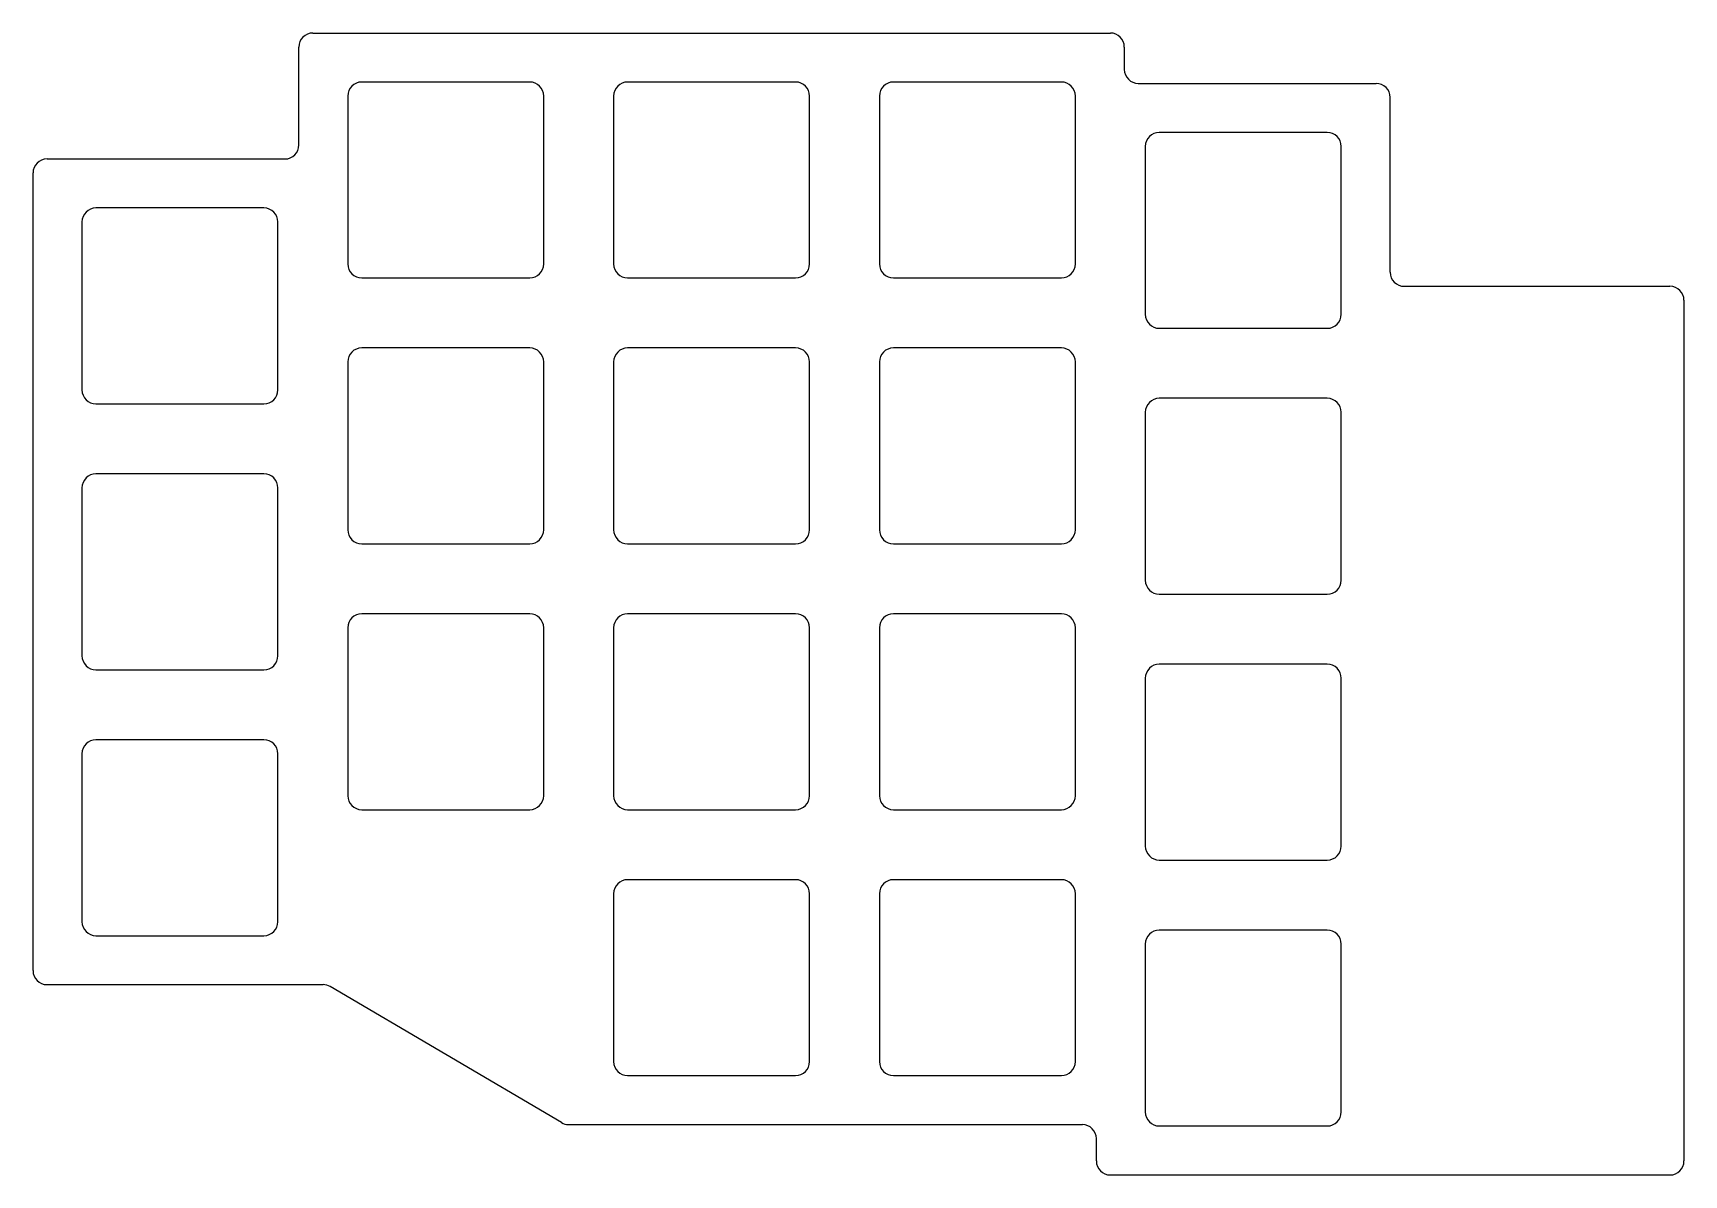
# Model space of a CAD drawing. Header units: millimetres. Extents: x -10 to 108, y -5 to 76.
import ezdxf

# ---------------------------------------------------------------- set-up
doc = ezdxf.new("R2010")
doc.units = ezdxf.units.MM

msp = doc.modelspace()

# ---------------------------------------------------------------- linework, layer by layer
for p, q in [((9.5, 76.5), (66.5, 76.5)), ((8.5, 68.5), (8.5, 75.5)), ((67.5, 75.5), (67.5, 73.9)), ((12, 72), (12, 60)), ((25, 73), (13, 73)), ((26, 60), (26, 72)), ((31, 72), (31, 60)), ((44, 73), (32, 73)), ((45, 60), (45, 72)), ((50, 72), (50, 60)), ((63, 73), (51, 73)), ((64, 60), (64, 72)), ((68.5, 72.9), (85.5, 72.9)), ((86.5, 59.4), (86.5, 71.9)), ((82, 69.4), (70, 69.4)), ((-9.5, 67.5), (7.5, 67.5)), ((69, 68.4), (69, 56.4)), ((83, 56.4), (83, 68.4)), ((-10.5, 9.5), (-10.5, 66.5)), ((6, 64), (-6, 64)), ((-7, 63), (-7, 51)), ((7, 51), (7, 63)), ((13, 59), (25, 59)), ((32, 59), (44, 59)), ((51, 59), (63, 59)), ((87.5, 58.4), (106.5, 58.4)), ((107.5, 57.4), (107.5, -4.1)), ((70, 55.4), (82, 55.4)), ((25, 54), (13, 54)), ((44, 54), (32, 54)), ((63, 54), (51, 54)), ((12, 53), (12, 41)), ((26, 41), (26, 53)), ((31, 53), (31, 41)), ((45, 41), (45, 53)), ((50, 53), (50, 41)), ((64, 41), (64, 53)), ((-6, 50), (6, 50)), ((82, 50.4), (70, 50.4)), ((69, 49.4), (69, 37.4)), ((83, 37.4), (83, 49.4)), ((6, 45), (-6, 45)), ((-7, 44), (-7, 32)), ((7, 32), (7, 44)), ((13, 40), (25, 40)), ((32, 40), (44, 40)), ((51, 40), (63, 40)), ((70, 36.4), (82, 36.4)), ((25, 35), (13, 35)), ((44, 35), (32, 35)), ((63, 35), (51, 35)), ((12, 34), (12, 22)), ((26, 22), (26, 34)), ((31, 34), (31, 22)), ((45, 22), (45, 34)), ((50, 34), (50, 22)), ((64, 22), (64, 34)), ((-6, 31), (6, 31)), ((82, 31.4), (70, 31.4)), ((69, 30.4), (69, 18.4)), ((83, 18.4), (83, 30.4)), ((6, 26), (-6, 26)), ((-7, 25), (-7, 13)), ((7, 13), (7, 25)), ((13, 21), (25, 21)), ((32, 21), (44, 21)), ((51, 21), (63, 21)), ((70, 17.4), (82, 17.4)), ((44, 16), (32, 16)), ((63, 16), (51, 16)), ((31, 15), (31, 3)), ((45, 3), (45, 15)), ((50, 15), (50, 3)), ((64, 3), (64, 15)), ((-6, 12), (6, 12)), ((82, 12.4), (70, 12.4)), ((69, 11.4), (69, -0.6)), ((83, -0.6), (83, 11.4)), ((-9.5, 8.5), (10.23, 8.5)), ((27.27, -1.36), (10.73, 8.36)), ((32, 2), (44, 2)), ((51, 2), (63, 2)), ((27.77, -1.5), (64.5, -1.5)), ((70, -1.6), (82, -1.6)), ((65.5, -4.1), (65.5, -2.5)), ((66.5, -5.1), (106.5, -5.1))]:
    msp.add_line(p, q)
for centre, start, end in [((9.5, 75.5), 90, 180), ((66.5, 75.5), 0, 90), ((68.5, 73.9), 180, 270), ((13, 72), 90, 180), ((25, 72), 0, 90), ((32, 72), 90, 180), ((44, 72), 0, 90), ((51, 72), 90, 180), ((63, 72), 0, 90), ((85.5, 71.9), 0, 90), ((7.5, 68.5), 270, 0), ((70, 68.4), 90, 180), ((82, 68.4), 0, 90), ((-9.5, 66.5), 90, 180), ((-6, 63), 90, 180), ((6, 63), 0, 90), ((13, 60), 180, 270), ((25, 60), 270, 0), ((32, 60), 180, 270), ((44, 60), 270, 0), ((51, 60), 180, 270), ((63, 60), 270, 0), ((87.5, 59.4), 180, 270), ((106.5, 57.4), 0, 90), ((70, 56.4), 180, 270), ((82, 56.4), 270, 0), ((13, 53), 90, 180), ((25, 53), 0, 90), ((32, 53), 90, 180), ((44, 53), 0, 90), ((51, 53), 90, 180), ((63, 53), 0, 90), ((-6, 51), 180, 270), ((6, 51), 270, 0), ((70, 49.4), 90, 180), ((82, 49.4), 0, 90), ((-6, 44), 90, 180), ((6, 44), 0, 90), ((13, 41), 180, 270), ((25, 41), 270, 0), ((32, 41), 180, 270), ((44, 41), 270, 0), ((51, 41), 180, 270), ((63, 41), 270, 0), ((70, 37.4), 180, 270), ((82, 37.4), 270, 0), ((13, 34), 90, 180), ((25, 34), 0, 90), ((32, 34), 90, 180), ((44, 34), 0, 90), ((51, 34), 90, 180), ((63, 34), 0, 90), ((-6, 32), 180, 270), ((6, 32), 270, 0), ((70, 30.4), 90, 180), ((82, 30.4), 0, 90), ((-6, 25), 90, 180), ((6, 25), 0, 90), ((13, 22), 180, 270), ((25, 22), 270, 0), ((32, 22), 180, 270), ((44, 22), 270, 0), ((51, 22), 180, 270), ((63, 22), 270, 0), ((70, 18.4), 180, 270), ((82, 18.4), 270, 0), ((32, 15), 90, 180), ((44, 15), 0, 90), ((51, 15), 90, 180), ((63, 15), 0, 90), ((-6, 13), 180, 270), ((6, 13), 270, 0), ((70, 11.4), 90, 180), ((82, 11.4), 0, 90), ((-9.5, 9.5), 180, 270), ((10.23, 7.5), 59.5345, 90), ((32, 3), 180, 270), ((44, 3), 270, 0), ((51, 3), 180, 270), ((63, 3), 270, 0), ((70, -0.6), 180, 270), ((82, -0.6), 270, 0), ((27.77, -0.5), 239.5345, 270), ((64.5, -2.5), 0, 90), ((66.5, -4.1), 180, 270), ((106.5, -4.1), 270, 0)]:
    msp.add_arc(centre, 1, start, end)

doc.saveas('drawing.dxf')
